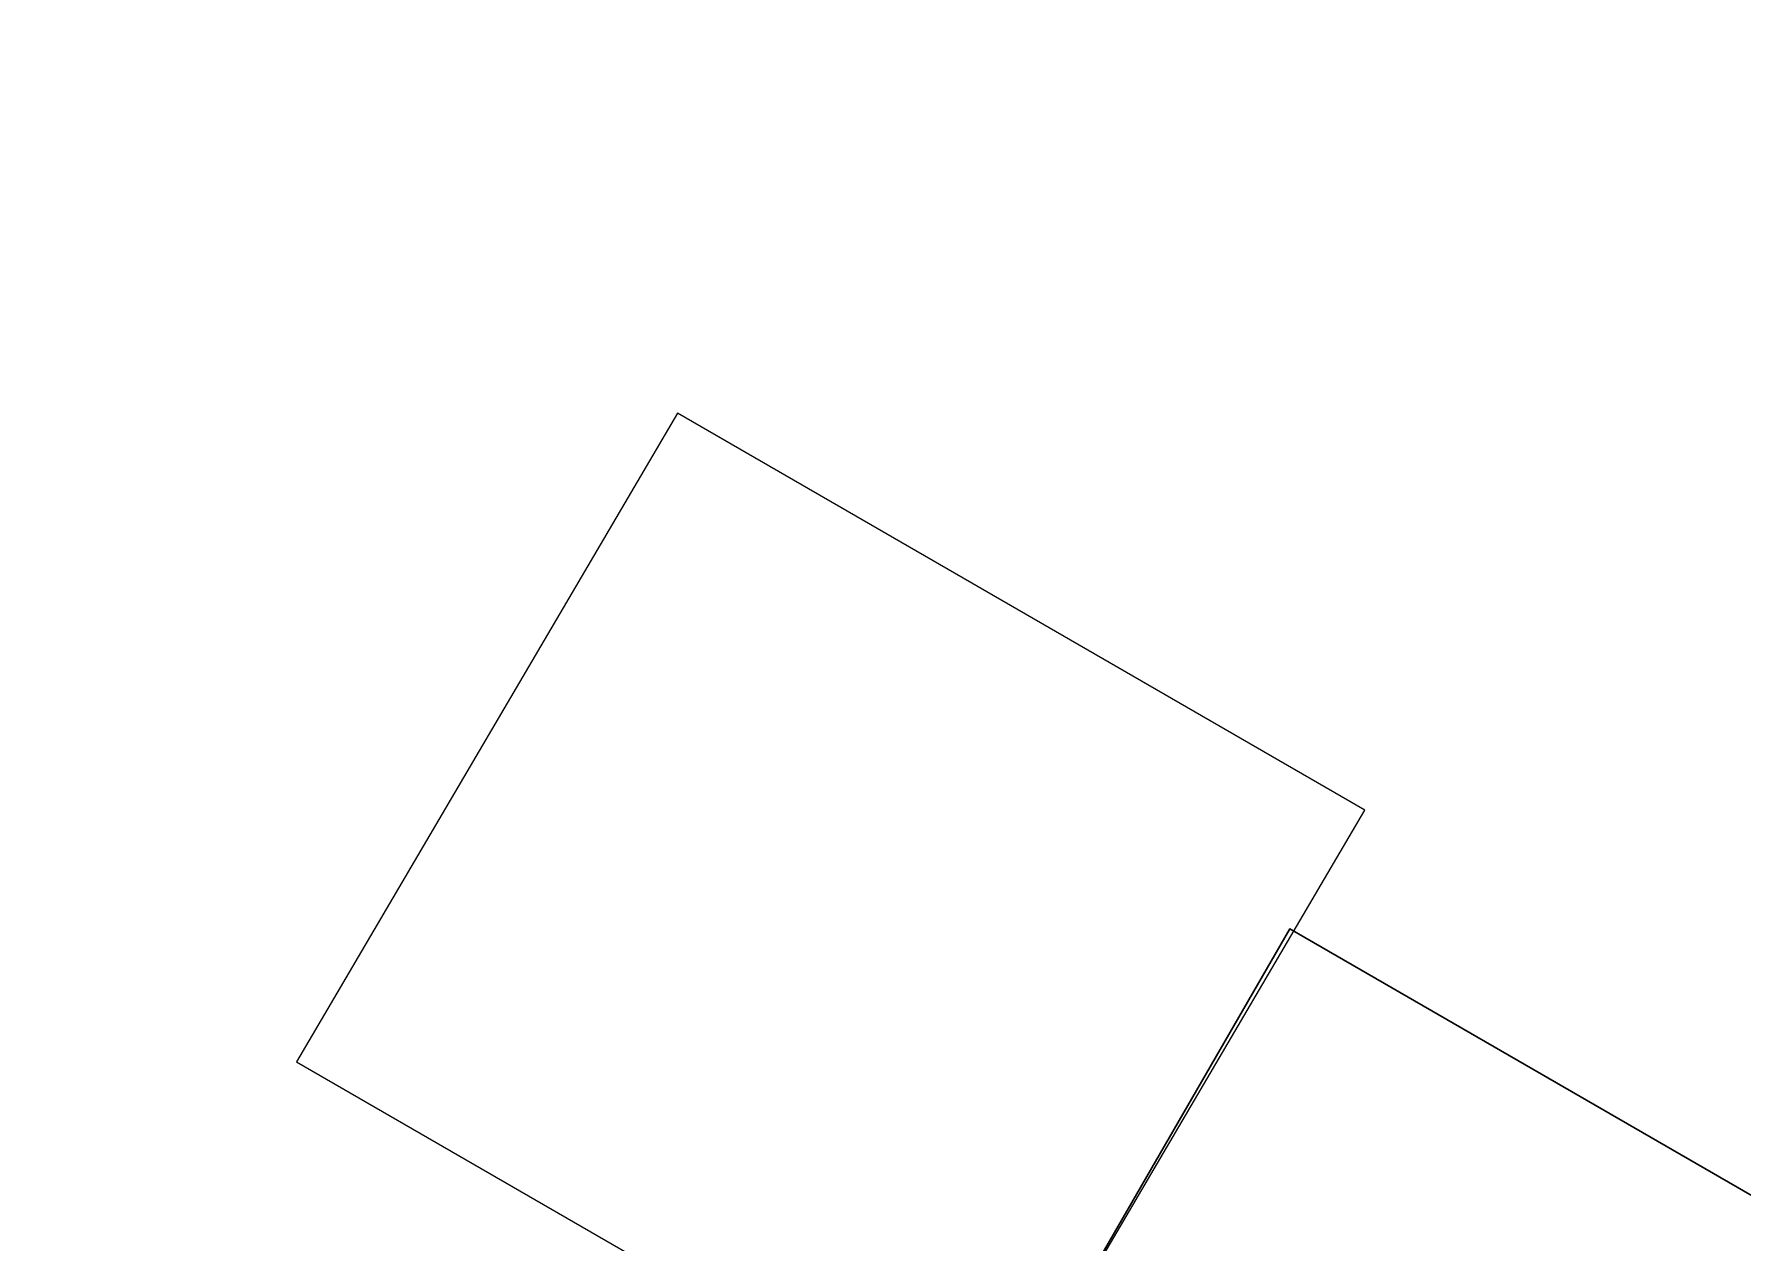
# Model space of a CAD drawing. Header units: inches. Extents: x 23 to 6400, y -2214 to 4412.
# Drawn here: x 947.1 to 1011.6, y 1382.1 to 1427.8 of the extents above; entities that cross this region are included whole.
import ezdxf

# ---------------------------------------------------------------- set-up
doc = ezdxf.new("R2010")
doc.units = ezdxf.units.IN
doc.header["$LTSCALE"] = 96
doc.header["$MEASUREMENT"] = 0
doc.layers.add('A-FURN-EXIST', color=33, linetype='Continuous')

# ---------------------------------------------------------------- blocks, each defined once
blk = doc.blocks.new('A$C1C1D4BE0')
at = {"lineweight": -3, "elevation": 27}
blk.add_lwpolyline([(377.472, 127.253), (392.472, 153.234), (367.948, 167.635), (352.948, 141.655)], close=True, dxfattribs=at)
at = {"invisible_edges": 15}
for points in [[(383.646, 176.93, 17.595), (383.646, 177.04, 16.758), (383.286, 177.075, 16.495)], [(383.638, 176.948, 16.732), (383.638, 176.834, 17.597), (383.286, 176.98, 16.483)], [(383.641, 177.452, 3.95), (383.477, 177.491, 3.95), (383.451, 177.535, 3.95)], [(383.653, 177.448, 5.2), (383.908, 177.448, 5.2), (384.276, 177.553, 5.2)], [(384.276, 176.868, 5.2), (383.908, 176.973, 5.2), (383.653, 176.973, 5.2)], [(384.276, 177.553, 5.2), (383.828, 177.458, 5.2), (383.733, 177.458, 5.2)], [(383.916, 176.93, 17.595), (384.276, 177.075, 16.495), (383.916, 177.04, 16.758)], [(384.111, 177.535, 3.95), (384.084, 177.491, 3.95), (383.92, 177.452, 3.95)], [(383.924, 176.834, 17.597), (383.924, 176.948, 16.732), (384.276, 176.98, 16.483)], [(384.762, 176.968, 16.654), (384.661, 177.004, 16.659), (384.681, 177.022, 16.661)], [(385.077, 177.032, 16.636), (385.077, 177.025, 16.621), (385.077, 176.977, 16.663)], [(385.078, 177.015, 16.66), (385.087, 177.005, 16.659), (385.077, 176.968, 16.654)], [(383.151, 176.312, 2.72), (383.151, 176.652, 1.499), (383.151, 176.142, 1.593)], [(383.214, 176.312, 2.72), (383.214, 176.142, 1.593), (383.214, 176.652, 1.499)], [(383.638, 176.457, 16.667), (383.286, 176.49, 16.418), (383.638, 176.343, 17.532)], [(383.646, 176.251, 17.506), (383.286, 176.396, 16.406), (383.646, 176.361, 16.669)], [(383.638, 176.326, 17.659), (383.286, 168.919, 73.922), (383.41, 168.956, 73.64)], [(383.659, 176.25, 17.513), (383.659, 176.362, 16.661), (383.416, 176.192, 17.949)], [(383.57, 176.141, 17.619), (383.416, 176.331, 16.177), (383.624, 176.258, 16.728)], [(383.641, 176.969, 3.95), (383.78, 176.845, 3.95), (383.477, 176.929, 3.95)], [(383.733, 176.963, 5.2), (383.828, 176.963, 5.2), (384.276, 176.868, 5.2)], [(428.992, 176.387, 16.471), (429.426, 176.424, 16.189), (383.851, 176.387, 16.471)], [(383.857, 176.865, 16.64), (383.894, 176.926, 16.648), (383.944, 176.926, 16.648)], [(383.944, 176.5, 16.592), (383.894, 176.5, 16.592), (383.857, 176.561, 16.6)], [(384.276, 176.396, 16.406), (384.152, 168.944, 73.008), (383.916, 176.23, 17.66)], [(384.276, 176.396, 16.406), (383.916, 176.251, 17.506), (383.916, 176.361, 16.669)], [(384.085, 176.929, 3.95), (384.111, 176.886, 3.95), (383.92, 176.969, 3.95)], [(383.921, 176.371, 16.592), (383.921, 176.241, 17.583), (428.921, 176.371, 16.592)], [(428.921, 176.241, 17.583), (428.921, 176.371, 16.592), (383.921, 176.241, 17.583)], [(383.924, 176.457, 16.667), (383.924, 176.343, 17.532), (384.276, 176.49, 16.418)], [(384.276, 176.49, 16.418), (383.924, 176.326, 17.659), (384.152, 169.038, 73.021)], [(429.426, 176.331, 16.177), (428.905, 176.297, 16.431), (383.938, 176.297, 16.431)], [(384.282, 176.836, 16.636), (384.206, 176.926, 16.648), (384.256, 176.926, 16.648)], [(384.256, 176.5, 16.592), (384.206, 176.5, 16.592), (384.282, 176.589, 16.604)], [(384.338, 176.63, 1.464), (384.338, 176.142, 1.593), (384.338, 176.312, 2.72)], [(384.341, 176.608, 16.606), (384.442, 176.581, 16.603), (384.407, 176.546, 16.598)], [(384.407, 176.88, 16.642), (384.442, 176.845, 16.638), (384.398, 176.713, 16.62)], [(384.398, 176.713, 16.62), (384.475, 176.787, 16.63), (384.475, 176.638, 16.61)], [(384.401, 176.312, 2.72), (384.401, 176.142, 1.593), (384.401, 176.63, 1.464)], [(384.762, 176.457, 16.587), (384.642, 176.638, 16.61), (384.642, 176.787, 16.63)], [(384.681, 176.403, 16.579), (384.661, 176.421, 16.582), (384.762, 176.457, 16.587)], [(385.077, 176.457, 16.587), (385.087, 176.42, 16.582), (385.078, 176.41, 16.58)], [(385.077, 176.43, 16.532), (385.077, 176.413, 16.545), (385.077, 176.457, 16.587)], [(383.151, 176.154, 2.765), (383.151, 176.024, 1.593), (383.151, 175.783, 1.41)], [(383.151, 175.845, 2.198), (383.151, 176.042, 2.002), (383.151, 175.857, 2.484)], [(383.214, 175.783, 1.41), (383.214, 176.024, 1.593), (383.214, 176.154, 2.765)], [(383.263, 175.806, 3.261), (383.302, 175.845, 3.261), (383.302, 175.451, 3.261)], [(384.289, 175.806, 3.38), (383.302, 175.845, 3.38), (383.263, 175.806, 3.38)], [(383.41, 168.862, 73.628), (383.286, 168.825, 73.909), (383.646, 176.23, 17.66)], [(383.416, 167.794, 18.153), (383.416, 167.874, 18.153), (383.416, 176.134, 18.053)], [(383.416, 168.294, 18.153), (383.416, 168.374, 18.153), (383.416, 176.134, 18.053)], [(383.416, 168.794, 18.153), (383.416, 168.874, 18.153), (383.416, 176.134, 18.053)], [(383.416, 169.294, 18.153), (383.416, 169.374, 18.153), (383.416, 176.134, 18.053)], [(383.416, 169.794, 18.153), (383.416, 169.874, 18.153), (383.416, 176.134, 18.053)], [(383.416, 170.294, 18.153), (383.416, 170.374, 18.153), (383.416, 176.134, 18.053)], [(383.416, 170.794, 18.153), (383.416, 170.874, 18.153), (383.416, 176.134, 18.053)], [(383.416, 171.294, 18.153), (383.416, 171.374, 18.153), (383.416, 176.134, 18.053)], [(383.416, 171.794, 18.153), (383.416, 171.874, 18.153), (383.416, 176.134, 18.053)], [(383.416, 172.294, 18.153), (383.416, 172.374, 18.153), (383.416, 176.134, 18.053)], [(383.416, 172.794, 18.153), (383.416, 172.874, 18.153), (383.416, 176.134, 18.053)], [(383.416, 173.294, 18.153), (383.416, 173.374, 18.153), (383.416, 176.134, 18.053)], [(383.416, 173.794, 18.153), (383.416, 173.874, 18.153), (383.416, 176.134, 18.053)], [(383.416, 174.294, 18.153), (383.416, 174.374, 18.153), (383.416, 176.134, 18.053)], [(383.416, 174.794, 18.153), (383.416, 174.874, 18.153), (383.416, 176.134, 18.053)], [(383.416, 175.294, 18.153), (383.416, 175.374, 18.153), (383.416, 176.134, 18.053)], [(383.416, 175.874, 18.153), (383.416, 176.134, 18.053), (383.416, 175.794, 18.153)], [(383.703, 176.223, 17.717), (384.035, 168.944, 73.008), (383.434, 168.865, 73.603)], [(383.851, 176.225, 17.704), (429.426, 176.192, 17.949), (428.992, 176.225, 17.704)], [(428.914, 176.127, 17.728), (429.426, 176.099, 17.937), (383.929, 176.127, 17.728)], [(428.854, 176.27, 16.64), (383.992, 176.154, 17.522), (383.989, 176.27, 16.64)], [(428.854, 176.27, 16.64), (428.851, 176.154, 17.522), (383.992, 176.154, 17.522)], [(384.289, 175.806, 3.261), (384.25, 175.451, 3.261), (384.25, 175.845, 3.261)], [(384.338, 176.154, 2.765), (384.338, 176.024, 1.593), (384.338, 175.783, 1.41)], [(384.401, 175.783, 1.41), (384.401, 176.024, 1.593), (384.401, 176.154, 2.765)], [(384.401, 175.857, 2.484), (384.401, 176.042, 2.002), (384.401, 175.845, 2.198)], [(383.302, 174.27, 3.261), (383.263, 174.31, 3.261), (383.302, 175.136, 3.261)], [(384.25, 175.136, 3.261), (384.289, 174.31, 3.261), (384.25, 174.27, 3.261)], [(383.263, 174.31, 3.38), (384.25, 174.27, 3.38), (384.289, 174.31, 3.38)], [(382.327, 170.063, 72.937), (382.327, 170.052, 72.909), (382.327, 169.794, 73.249)], [(382.327, 169.883, 74.309), (382.327, 169.716, 73.541), (382.327, 169.206, 74.107)], [(382.327, 169.227, 74.185), (382.327, 169.673, 74.47), (382.327, 169.883, 74.309)], [(382.39, 169.794, 73.304), (382.39, 170.052, 72.909), (382.39, 170.063, 72.937)], [(382.39, 170.049, 72.909), (382.39, 169.953, 72.963), (382.39, 170.06, 72.937)], [(382.39, 170.06, 72.937), (382.39, 169.918, 73.253), (382.39, 169.875, 73.579)], [(382.39, 169.906, 73.282), (382.39, 169.836, 73.4), (382.39, 169.869, 73.55)], [(382.39, 169.673, 74.47), (382.39, 169.173, 74.185), (382.39, 169.883, 74.309)], [(382.39, 169.159, 74.134), (382.39, 169.744, 73.493), (382.39, 169.883, 74.309)], [(382.39, 169.877, 74.325), (382.39, 169.81, 74.043), (382.39, 169.776, 74.2)], [(382.39, 169.877, 74.325), (382.39, 169.785, 74.263), (382.39, 169.867, 74.328)], [(382.327, 169.717, 72.653), (382.327, 169.703, 72.647), (382.327, 169.794, 73.249)], [(382.327, 168.993, 74.05), (382.327, 169.659, 73.327), (382.327, 167.275, 72.425)], [(382.39, 169.794, 73.304), (382.39, 169.703, 72.647), (382.39, 169.717, 72.653)], [(382.39, 169.697, 72.647), (382.39, 169.708, 72.78), (382.39, 169.716, 72.653)], [(382.39, 169.02, 74.097), (382.39, 167.831, 72.425), (382.39, 169.706, 73.354)], [(382.39, 169.41, 73.988), (382.39, 169.376, 74.014), (382.39, 169.466, 74.096)], [(382.39, 169.425, 74.408), (382.39, 169.321, 74.32), (382.39, 169.391, 74.433)], [(383.828, 169.41, 73.986), (384.276, 169.504, 73.999), (383.733, 169.41, 73.986)], [(383.857, 169.261, 74.392), (383.944, 169.323, 74.4), (383.894, 169.323, 74.4)], [(384.282, 169.233, 74.388), (384.256, 169.323, 74.4), (384.206, 169.323, 74.4)], [(384.442, 169.242, 74.389), (384.407, 169.277, 74.394), (384.341, 169.214, 74.385)], [(384.762, 169.365, 74.405), (384.642, 169.184, 74.382), (384.642, 169.035, 74.362)], [(384.681, 169.419, 74.412), (384.661, 169.401, 74.41), (384.762, 169.365, 74.405)], [(385.077, 169.365, 74.405), (385.087, 169.402, 74.41), (385.078, 169.412, 74.412)], [(382.327, 168.993, 74.05), (382.327, 167.275, 72.425), (382.327, 168.149, 74.27)], [(382.39, 168.923, 74.263), (382.39, 168.697, 74.342), (382.39, 169.194, 74.299)], [(382.39, 168.923, 74.263), (382.39, 169.194, 74.299), (382.39, 169.065, 74.229)], [(382.39, 169.02, 74.097), (382.39, 168.149, 74.27), (382.39, 167.831, 72.425)], [(382.39, 169.002, 72.565), (384.093, 168.952, 72.946), (393.077, 168.947, 72.98)], [(382.39, 169.002, 72.565), (393.077, 168.947, 72.98), (401.952, 168.947, 72.98)], [(382.39, 169.002, 72.565), (401.952, 168.947, 72.98), (410.827, 168.947, 72.98)], [(382.39, 169.002, 72.565), (383.42, 168.869, 73.578), (383.997, 168.939, 73.042)], [(382.39, 169.002, 72.565), (382.39, 168.914, 72.543), (382.39, 168.903, 72.551)], [(393.077, 168.931, 73.104), (383.517, 168.847, 73.745), (382.39, 168.784, 74.223)], [(393.077, 168.931, 73.104), (382.39, 168.784, 74.223), (401.952, 168.931, 73.104)], [(393.077, 168.848, 72.967), (384.093, 168.864, 72.851), (382.39, 168.903, 72.551)], [(393.077, 168.848, 72.967), (382.39, 168.903, 72.551), (401.952, 168.848, 72.967)], [(383.914, 168.84, 73.029), (383.379, 168.779, 73.494), (382.39, 168.903, 72.551)], [(393.077, 168.832, 73.091), (401.952, 168.832, 73.091), (382.39, 168.672, 74.308)], [(393.077, 168.832, 73.091), (382.39, 168.672, 74.308), (383.558, 168.738, 73.803)], [(410.827, 168.832, 73.091), (382.39, 168.672, 74.308), (401.952, 168.832, 73.091)], [(382.39, 168.697, 74.342), (382.39, 168.795, 74.25), (382.39, 168.672, 74.308)], [(383.536, 168.858, 73.661), (384.035, 168.935, 73.076), (384.276, 168.825, 73.909)], [(384.142, 168.928, 73.125), (383.552, 168.851, 73.709), (393.046, 168.932, 73.096)], [(393.046, 168.833, 73.083), (383.624, 168.747, 73.737), (384.183, 168.82, 73.183)], [(384.276, 168.825, 73.909), (383.828, 168.919, 73.922), (383.733, 168.919, 73.922)], [(383.857, 168.958, 74.352), (383.894, 168.896, 74.344), (383.944, 168.896, 74.344)], [(384.282, 168.986, 74.355), (384.206, 168.896, 74.344), (384.256, 168.896, 74.344)], [(384.442, 168.977, 74.354), (384.341, 169.005, 74.358), (384.407, 168.942, 74.35)], [(384.475, 169.184, 74.382), (384.398, 169.11, 74.372), (384.475, 169.035, 74.362)], [(384.762, 168.854, 74.338), (384.661, 168.818, 74.333), (384.681, 168.8, 74.331)], [(385.078, 168.807, 74.332), (385.087, 168.817, 74.333), (385.077, 168.854, 74.338)], [(401.952, 168.931, 73.104), (430.39, 168.784, 74.223), (410.827, 168.931, 73.104)], [(430.39, 168.903, 72.551), (410.827, 168.848, 72.967), (401.952, 168.848, 72.967)], [(382.39, 166.087, 74.098), (382.39, 165.4, 73.356), (382.39, 167.831, 72.425)], [(382.39, 166.087, 74.098), (382.39, 167.831, 72.425), (382.39, 166.959, 74.27)], [(383.416, 167.294, 18.153), (383.416, 167.374, 18.153), (383.416, 159.034, 18.053)], [(382.327, 166.721, 72.474), (382.327, 166.114, 74.05), (382.327, 166.959, 74.27)], [(382.327, 166.721, 72.474), (382.327, 165.447, 73.328), (382.327, 166.114, 74.05)], [(383.416, 166.794, 18.153), (383.416, 166.874, 18.153), (383.416, 159.034, 18.053)], [(382.385, 166.436, 74.308), (382.385, 166.312, 74.25), (382.385, 166.41, 74.342)], [(393.072, 166.275, 73.091), (383.553, 166.369, 73.803), (382.385, 166.436, 74.308)], [(393.072, 166.275, 73.091), (382.385, 166.436, 74.308), (401.947, 166.275, 73.091)], [(382.385, 166.204, 72.551), (383.374, 166.328, 73.494), (383.909, 166.267, 73.029)], [(393.072, 166.176, 73.104), (401.947, 166.176, 73.104), (382.385, 166.323, 74.223)], [(393.072, 166.176, 73.104), (382.385, 166.323, 74.223), (383.512, 166.261, 73.745)], [(410.822, 166.176, 73.104), (382.385, 166.323, 74.223), (401.947, 166.176, 73.104)], [(382.385, 166.204, 72.551), (384.088, 166.244, 72.851), (393.072, 166.259, 72.967)], [(382.385, 166.204, 72.551), (393.072, 166.259, 72.967), (401.947, 166.259, 72.967)], [(382.385, 166.204, 72.551), (401.947, 166.259, 72.967), (410.822, 166.259, 72.967)], [(383.992, 166.168, 73.042), (383.415, 166.239, 73.578), (382.385, 166.105, 72.565)], [(382.385, 166.114, 72.553), (382.385, 166.105, 72.565), (382.385, 166.204, 72.551)], [(382.385, 166.042, 74.229), (382.385, 165.913, 74.299), (382.385, 166.185, 74.263)], [(382.385, 166.185, 74.263), (382.385, 165.913, 74.299), (382.385, 165.716, 74.433)], [(393.072, 166.16, 72.98), (384.088, 166.155, 72.946), (382.385, 166.105, 72.565)], [(393.072, 166.16, 72.98), (382.385, 166.105, 72.565), (401.947, 166.16, 72.98)], [(383.286, 166.282, 73.909), (383.41, 166.244, 73.617), (383.971, 162.23, 43.128)], [(383.41, 166.15, 73.629), (383.286, 166.188, 73.922), (383.638, 158.781, 17.659)], [(383.416, 166.294, 18.153), (383.416, 166.374, 18.153), (383.416, 159.034, 18.053)], [(383.971, 162.23, 43.128), (383.434, 166.24, 73.592), (384.035, 166.162, 72.997)], [(384.276, 166.282, 73.909), (384.035, 166.171, 73.064), (383.536, 166.248, 73.65)], [(393.041, 166.175, 73.096), (383.547, 166.256, 73.709), (384.137, 166.179, 73.125)], [(384.178, 166.287, 73.183), (383.619, 166.36, 73.737), (393.041, 166.274, 73.083)], [(383.828, 166.188, 73.922), (384.276, 166.282, 73.909), (383.733, 166.188, 73.922)], [(383.959, 162.13, 43.094), (384.025, 166.072, 73.043), (383.828, 166.188, 73.922)], [(383.857, 166.149, 74.352), (383.944, 166.211, 74.344), (383.894, 166.211, 74.344)], [(384.161, 166.167, 73.031), (384.276, 166.282, 73.909), (384.146, 162.224, 43.082)], [(384.276, 166.188, 73.922), (384.161, 166.072, 73.043), (384.146, 162.13, 43.094)], [(384.282, 166.121, 74.355), (384.256, 166.211, 74.344), (384.206, 166.211, 74.344)], [(384.442, 166.13, 74.354), (384.407, 166.165, 74.35), (384.341, 166.102, 74.358)], [(384.475, 166.072, 74.362), (384.398, 165.998, 74.372), (384.475, 165.923, 74.382)], [(384.762, 166.253, 74.338), (384.642, 166.072, 74.362), (384.642, 165.923, 74.382)], [(384.681, 166.307, 74.331), (384.661, 166.289, 74.333), (384.762, 166.253, 74.338)], [(385.077, 166.253, 74.338), (385.087, 166.29, 74.333), (385.078, 166.3, 74.332)], [(401.947, 166.275, 73.091), (430.385, 166.436, 74.308), (410.822, 166.275, 73.091)], [(430.385, 166.105, 72.565), (410.822, 166.16, 72.98), (401.947, 166.16, 72.98)], [(382.327, 165.901, 74.108), (382.327, 165.39, 73.542), (382.327, 165.224, 74.31)], [(382.327, 165.435, 74.471), (382.327, 165.88, 74.186), (382.327, 165.224, 74.31)], [(382.327, 165.39, 73.271), (382.327, 165.403, 72.648), (382.327, 165.389, 72.654)], [(382.385, 165.716, 74.433), (382.385, 165.787, 74.32), (382.385, 165.682, 74.408)], [(382.385, 165.641, 74.096), (382.385, 165.731, 74.014), (382.385, 165.697, 73.988)], [(382.385, 165.392, 72.653), (382.385, 165.399, 72.78), (382.385, 165.41, 72.647)], [(382.39, 165.224, 74.31), (382.39, 165.363, 73.495), (382.39, 165.948, 74.135)], [(382.39, 165.934, 74.186), (382.39, 165.435, 74.471), (382.39, 165.224, 74.31)], [(382.39, 165.389, 72.654), (382.39, 165.403, 72.648), (382.39, 165.312, 73.305)], [(383.416, 165.794, 18.153), (383.416, 165.874, 18.153), (383.416, 159.034, 18.053)], [(383.416, 165.294, 18.153), (383.416, 165.374, 18.153), (383.416, 159.034, 18.053)], [(384.276, 165.603, 73.999), (383.828, 165.697, 73.986), (383.733, 165.697, 73.986)], [(383.857, 165.846, 74.392), (383.894, 165.784, 74.4), (383.944, 165.784, 74.4)], [(384.282, 165.874, 74.388), (384.206, 165.784, 74.4), (384.256, 165.784, 74.4)], [(384.442, 165.865, 74.389), (384.341, 165.893, 74.385), (384.407, 165.83, 74.394)], [(384.762, 165.742, 74.405), (384.661, 165.706, 74.41), (384.681, 165.688, 74.412)], [(385.078, 165.695, 74.412), (385.087, 165.705, 74.41), (385.077, 165.742, 74.405)], [(382.327, 165.312, 73.25), (382.327, 165.055, 72.911), (382.327, 165.043, 72.938)], [(382.385, 165.23, 74.325), (382.385, 165.331, 74.2), (382.385, 165.297, 74.043)], [(382.385, 165.23, 74.325), (382.385, 165.24, 74.328), (382.385, 165.323, 74.263)], [(382.385, 165.272, 73.4), (382.385, 165.202, 73.282), (382.385, 165.239, 73.55)], [(382.385, 165.233, 73.579), (382.385, 165.19, 73.253), (382.385, 165.047, 72.937)], [(382.385, 165.047, 72.937), (382.385, 165.154, 72.963), (382.385, 165.059, 72.909)], [(382.39, 165.043, 72.938), (382.39, 165.055, 72.911), (382.39, 165.312, 73.305)], [(383.416, 164.794, 18.153), (383.416, 164.874, 18.153), (383.416, 159.034, 18.053)], [(383.416, 164.294, 18.153), (383.416, 164.374, 18.153), (383.416, 159.034, 18.053)], [(383.416, 163.794, 18.153), (383.416, 163.874, 18.153), (383.416, 159.034, 18.053)], [(383.416, 163.294, 18.153), (383.416, 163.374, 18.153), (383.416, 159.034, 18.053)], [(383.416, 162.794, 18.153), (383.416, 162.874, 18.153), (383.416, 159.034, 18.053)], [(383.959, 162.224, 43.082), (383.625, 158.867, 17.583), (383.286, 158.712, 16.406)], [(383.416, 162.294, 18.153), (383.416, 162.374, 18.153), (383.416, 159.034, 18.053)], [(384.133, 162.123, 43.048), (383.924, 158.781, 17.659), (384.276, 158.618, 16.418)], [(384.276, 158.712, 16.406), (383.937, 158.867, 17.583), (384.133, 162.218, 43.035)], [(383.416, 161.794, 18.153), (383.416, 161.874, 18.153), (383.416, 159.034, 18.053)], [(383.416, 161.294, 18.153), (383.416, 161.374, 18.153), (383.416, 159.034, 18.053)], [(383.416, 160.794, 18.153), (383.416, 160.874, 18.153), (383.416, 159.034, 18.053)], [(383.416, 160.294, 18.153), (383.416, 160.374, 18.153), (383.416, 159.034, 18.053)], [(383.416, 159.794, 18.153), (383.416, 159.874, 18.153), (383.416, 159.034, 18.053)], [(383.416, 159.294, 18.153), (383.416, 159.374, 18.153), (383.416, 159.034, 18.053)], [(383.624, 158.849, 16.728), (383.416, 158.776, 16.177), (383.57, 158.966, 17.619)], [(383.659, 158.745, 16.661), (383.659, 158.858, 17.513), (383.416, 158.915, 17.949)], [(428.992, 158.883, 17.704), (429.426, 158.915, 17.949), (383.851, 158.883, 17.704)], [(429.426, 159.008, 17.937), (428.914, 158.981, 17.728), (383.929, 158.981, 17.728)], [(383.992, 158.954, 17.522), (428.854, 158.837, 16.64), (383.989, 158.837, 16.64)], [(383.992, 158.954, 17.522), (428.851, 158.954, 17.522), (428.854, 158.837, 16.64)], [(383.646, 158.857, 17.506), (383.646, 158.746, 16.669), (383.286, 158.712, 16.406)], [(383.638, 158.65, 16.667), (383.638, 158.764, 17.532), (383.286, 158.618, 16.418)], [(383.638, 158.16, 16.732), (383.286, 158.127, 16.483), (383.638, 158.273, 17.597)], [(383.653, 158.134, 5.2), (383.908, 158.134, 5.2), (384.276, 158.239, 5.2)], [(383.733, 158.144, 5.2), (384.276, 158.239, 5.2), (383.828, 158.144, 5.2)], [(428.992, 158.72, 16.471), (383.851, 158.72, 16.471), (429.426, 158.683, 16.189)], [(383.857, 158.546, 16.6), (383.894, 158.608, 16.592), (383.944, 158.608, 16.592)], [(383.944, 158.181, 16.648), (383.894, 158.181, 16.648), (383.857, 158.243, 16.64)], [(383.916, 158.746, 16.669), (383.916, 158.857, 17.506), (384.276, 158.712, 16.406)], [(383.921, 158.867, 17.583), (383.921, 158.736, 16.592), (428.921, 158.867, 17.583)], [(428.921, 158.736, 16.592), (428.921, 158.867, 17.583), (383.921, 158.736, 16.592)], [(383.924, 158.764, 17.532), (383.924, 158.65, 16.667), (384.276, 158.618, 16.418)], [(383.924, 158.16, 16.732), (383.924, 158.273, 17.597), (384.276, 158.127, 16.483)], [(383.938, 158.81, 16.431), (428.905, 158.81, 16.431), (429.426, 158.776, 16.177)], [(384.282, 158.518, 16.604), (384.206, 158.608, 16.592), (384.256, 158.608, 16.592)], [(384.256, 158.181, 16.648), (384.206, 158.181, 16.648), (384.282, 158.271, 16.636)], [(384.341, 158.29, 16.634), (384.442, 158.262, 16.638), (384.407, 158.227, 16.642)], [(384.407, 158.562, 16.598), (384.442, 158.527, 16.603), (384.398, 158.395, 16.62)], [(384.398, 158.395, 16.62), (384.475, 158.469, 16.61), (384.475, 158.32, 16.63)], [(384.762, 158.139, 16.654), (384.642, 158.32, 16.63), (384.642, 158.469, 16.61)], [(384.762, 158.65, 16.587), (384.661, 158.686, 16.582), (384.681, 158.704, 16.579)], [(385.078, 158.697, 16.58), (385.087, 158.687, 16.582), (385.077, 158.65, 16.587)], [(385.087, 158.65, 16.587), (385.087, 158.695, 16.545), (385.087, 158.678, 16.532)], [(385.087, 158.65, 16.587), (385.087, 158.678, 16.532), (385.087, 158.082, 16.621)], [(383.646, 158.177, 17.595), (383.286, 158.033, 16.495), (383.646, 158.067, 16.758)], [(383.641, 158.139, 3.95), (383.477, 158.178, 3.95), (383.451, 158.222, 3.95)], [(383.641, 157.655, 3.95), (383.78, 157.532, 3.95), (383.477, 157.616, 3.95)], [(384.276, 157.554, 5.2), (383.908, 157.659, 5.2), (383.653, 157.659, 5.2)], [(383.733, 157.649, 5.2), (383.828, 157.649, 5.2), (384.276, 157.554, 5.2)], [(383.916, 158.177, 17.595), (383.916, 158.067, 16.758), (384.276, 158.033, 16.495)], [(384.111, 158.222, 3.95), (384.084, 158.178, 3.95), (383.92, 158.139, 3.95)], [(384.085, 157.616, 3.95), (384.111, 157.572, 3.95), (383.92, 157.655, 3.95)], [(384.681, 158.085, 16.661), (384.661, 158.103, 16.659), (384.762, 158.139, 16.654)], [(385.077, 158.139, 16.654), (385.087, 158.102, 16.659), (385.078, 158.092, 16.66)], [(385.087, 158.082, 16.621), (385.087, 158.075, 16.636), (385.087, 158.13, 16.663)], [(383.151, 156.999, 2.72), (383.151, 157.339, 1.499), (383.151, 156.829, 1.593)], [(383.214, 156.999, 2.72), (383.214, 156.829, 1.593), (383.214, 157.339, 1.499)], [(384.338, 157.317, 1.464), (384.338, 156.829, 1.593), (384.338, 156.999, 2.72)], [(384.401, 156.999, 2.72), (384.401, 156.829, 1.593), (384.401, 157.317, 1.464)], [(383.151, 156.841, 2.765), (383.151, 156.711, 1.593), (383.151, 156.47, 1.41)], [(383.151, 156.532, 2.198), (383.151, 156.728, 2.002), (383.151, 156.544, 2.484)], [(383.214, 156.47, 1.41), (383.214, 156.711, 1.593), (383.214, 156.841, 2.765)], [(384.289, 156.492, 3.38), (383.302, 156.532, 3.38), (383.263, 156.492, 3.38)], [(383.263, 156.492, 3.261), (383.302, 156.532, 3.261), (383.302, 156.138, 3.261)], [(384.289, 156.492, 3.261), (384.25, 156.138, 3.261), (384.25, 156.532, 3.261)], [(384.338, 156.841, 2.765), (384.338, 156.711, 1.593), (384.338, 156.47, 1.41)], [(384.401, 156.47, 1.41), (384.401, 156.711, 1.593), (384.401, 156.841, 2.765)], [(384.401, 156.544, 2.484), (384.401, 156.728, 2.002), (384.401, 156.532, 2.198)], [(383.302, 154.957, 3.261), (383.263, 154.996, 3.261), (383.302, 155.822, 3.261)], [(384.25, 155.822, 3.261), (384.289, 154.996, 3.261), (384.25, 154.957, 3.261)], [(383.263, 154.996, 3.38), (384.25, 154.957, 3.38), (384.289, 154.996, 3.38)]]:
    blk.add_3dface(points, dxfattribs=at)
at = {"lineweight": -3, "flags": 1}
for tag, p, rotation in [('CAPPN', (29.083, 175.224, 27.25), 90), ('CAPMG', (29.083, 175.224, 27.25), 90), ('CAPMC', (29.083, 175.224, 27.25), 90), ('CAPQT', (29.083, 175.224, 27.25), 90), ('CAPDH', (29.083, 175.224, 27.25), 90), ('CAPGC', (29.083, 175.224, 27.25), 90), ('CAPPN', (29.083, 175.224, 26.75), 90), ('CAPMG', (29.083, 175.224, 26.75), 90), ('CAPMC', (29.083, 175.224, 26.75), 90), ('CAPQT', (29.083, 175.224, 26.75), 90), ('CAPDH', (29.083, 175.224, 26.75), 90), ('CAPGC', (29.083, 175.224, 26.75), 90), ('CAPPN', (53.083, 175.224, 27.25), 180), ('CAPMG', (53.083, 175.224, 27.25), 180), ('CAPMC', (53.083, 175.224, 27.25), 180), ('CAPQT', (53.083, 175.224, 27.25), 180), ('CAPDH', (53.083, 175.224, 27.25), 180), ('CAPGC', (53.083, 175.224, 27.25), 180), ('CAPPN', (109.066, 175.224, 27.25), 90), ('CAPMG', (109.066, 175.224, 27.25), 90), ('CAPMC', (109.066, 175.224, 27.25), 90), ('CAPQT', (109.066, 175.224, 27.25), 90), ('CAPDH', (109.066, 175.224, 27.25), 90), ('CAPGC', (109.066, 175.224, 27.25), 90), ('CAPPN', (109.066, 175.224, 26.75), 90), ('CAPMG', (109.066, 175.224, 26.75), 90), ('CAPMC', (109.066, 175.224, 26.75), 90), ('CAPQT', (109.066, 175.224, 26.75), 90), ('CAPDH', (109.066, 175.224, 26.75), 90), ('CAPGC', (109.066, 175.224, 26.75), 90), ('CAPPN', (133.066, 175.224, 27.25), 180), ('CAPMG', (133.066, 175.224, 27.25), 180), ('CAPMC', (133.066, 175.224, 27.25), 180), ('CAPQT', (133.066, 175.224, 27.25), 180), ('CAPDH', (133.066, 175.224, 27.25), 180), ('CAPGC', (133.066, 175.224, 27.25), 180), ('CAPPN', (247.065, 175.112, 27.25), 180), ('CAPMG', (247.065, 175.112, 27.25), 180), ('CAPMC', (247.065, 175.112, 27.25), 180), ('CAPQT', (247.065, 175.112, 27.25), 180), ('CAPDH', (247.065, 175.112, 27.25), 180), ('CAPGC', (247.065, 175.112, 27.25), 180), ('CAPPN', (346.296, 144.907, 28.25), 239.73323), ('CAPMG', (346.296, 144.907, 28.25), 239.73323), ('CAPMC', (346.296, 144.907, 28.25), 239.73323), ('CAPQT', (346.296, 144.907, 28.25), 239.73323), ('CAPDH', (346.296, 144.907, 28.25), 239.73323), ('CAPGC', (346.296, 144.907, 28.25), 239.73323), ('CAPPN', (109.065, 103.112, 27.25), 90), ('CAPMG', (109.065, 103.112, 27.25), 90), ('CAPMC', (109.065, 103.112, 27.25), 90), ('CAPQT', (109.065, 103.112, 27.25), 90), ('CAPDH', (109.065, 103.112, 27.25), 90), ('CAPGC', (109.065, 103.112, 27.25), 90), ('CAPPN', (199.065, 103.112, 27.25), 180), ('CAPMG', (199.065, 103.112, 27.25), 180), ('CAPMC', (199.065, 103.112, 27.25), 180), ('CAPQT', (199.065, 103.112, 27.25), 180), ('CAPDH', (199.065, 103.112, 27.25), 180), ('CAPGC', (199.065, 103.112, 27.25), 180), ('CAPPN', (247.065, 103.112, 27.25), 180), ('CAPMG', (247.065, 103.112, 27.25), 180), ('CAPMC', (247.065, 103.112, 27.25), 180), ('CAPQT', (247.065, 103.112, 27.25), 180), ('CAPDH', (247.065, 103.112, 27.25), 180), ('CAPGC', (247.065, 103.112, 27.25), 180), ('CAPMG', (273.388, 103.264), 180), ('CAPMC', (273.388, 103.264), 180), ('CAPQT', (273.388, 103.264), 180), ('CAPDH', (273.388, 103.264), 180), ('CAPGC', (273.388, 103.264), 180), ('CAPPN', (273.388, 103.264), 180), ('CAPPN', (247.923, 96.112, 27.25), 270), ('CAPMG', (247.923, 96.112, 27.25), 270), ('CAPMC', (247.923, 96.112, 27.25), 270), ('CAPQT', (247.923, 96.112, 27.25), 270), ('CAPDH', (247.923, 96.112, 27.25), 270), ('CAPGC', (247.923, 96.112, 27.25), 270), ('CAPPN', (352.407, 58.005, 28.25), 120), ('CAPMG', (352.407, 58.005, 28.25), 120), ('CAPMC', (352.407, 58.005, 28.25), 120), ('CAPQT', (352.407, 58.005, 28.25), 120), ('CAPDH', (352.407, 58.005, 28.25), 120), ('CAPGC', (352.407, 58.005, 28.25), 120), ('CAPPN', (364.648, 37.203), 120.80365), ('CAPMG', (364.648, 37.203), 120.80365), ('CAPMC', (364.648, 37.203), 120.80365), ('CAPQT', (364.648, 37.203), 120.80365), ('CAPDH', (364.648, 37.203), 120.80365), ('CAPGC', (364.648, 37.203), 120.80365), ('CAPPN', (359.049, 33.971), 119.19635), ('CAPMG', (359.049, 33.971), 119.19635), ('CAPMC', (359.049, 33.971), 119.19635), ('CAPDH', (359.049, 33.971), 119.19635), ('CAPGC', (359.049, 33.971), 119.19635), ('CAPQT', (359.049, 33.971), 119.19635)]:
    blk.add_attdef(tag, p, '', height=0.001, rotation=rotation, dxfattribs=at)
for tag, p in [('CAPPN', (109.923, 96.112, 27.25)), ('CAPMG', (109.923, 96.112, 27.25)), ('CAPMC', (109.923, 96.112, 27.25)), ('CAPQT', (109.923, 96.112, 27.25)), ('CAPDH', (109.923, 96.112, 27.25)), ('CAPGC', (109.923, 96.112, 27.25)), ('CAPPN', (157.923, 96.112, 27.25)), ('CAPMG', (157.923, 96.112, 27.25)), ('CAPMC', (157.923, 96.112, 27.25)), ('CAPQT', (157.923, 96.112, 27.25)), ('CAPDH', (157.923, 96.112, 27.25)), ('CAPGC', (157.923, 96.112, 27.25)), ('CAPPN', (249.583, 96.112)), ('CAPMG', (249.583, 96.112)), ('CAPMC', (249.583, 96.112)), ('CAPQT', (249.583, 96.112)), ('CAPDH', (249.583, 96.112)), ('CAPGC', (249.583, 96.112)), ('CAPPN', (273.583, 96.112, 28.25)), ('CAPMG', (273.583, 96.112, 28.25)), ('CAPMC', (273.583, 96.112, 28.25)), ('CAPQT', (273.583, 96.112, 28.25)), ('CAPDH', (273.583, 96.112, 28.25)), ('CAPGC', (273.583, 96.112, 28.25)), ('CAPPN', (29.941, 24.112, 27.25)), ('CAPMG', (29.941, 24.112, 27.25)), ('CAPMC', (29.941, 24.112, 27.25)), ('CAPQT', (29.941, 24.112, 27.25)), ('CAPDH', (29.941, 24.112, 27.25)), ('CAPGC', (29.941, 24.112, 27.25)), ('CAPPN', (109.923, 24.112, 27.25)), ('CAPMG', (109.923, 24.112, 27.25)), ('CAPMC', (109.923, 24.112, 27.25)), ('CAPQT', (109.923, 24.112, 27.25)), ('CAPDH', (109.923, 24.112, 27.25)), ('CAPGC', (109.923, 24.112, 27.25))]:
    blk.add_attdef(tag, p, '', height=0.001, dxfattribs=at)
at = {"lineweight": -3}
mesh = blk.add_polyface(dxfattribs=at)
corners = [(359.129, 106.111, 27), (329.684, 101.361, 27), (352.948, 141.655, 27), (372.975, 130.092, 27), (329.316, 99.986, 27), (357.488, 99.986, 27), (357.674, 97.859, 27), (329.358, 99.509, 27), (358.227, 95.796, 27), (329.482, 99.046, 27), (359.129, 93.861, 27), (329.684, 98.611, 27), (352.948, 58.317, 27), (372.975, 69.88, 27), (329.358, 100.464, 27), (357.674, 102.113, 27), (329.482, 100.927, 27), (358.227, 104.176, 27)]
mesh.append_faces([[corners[k] for k in face] for face in [(0, 1, 2, 3)]], dxfattribs={"vtx0": -1})
mesh.append_faces([[corners[k] for k in face] for face in [(4, 5, 6, 7), (8, 9, 7, 6), (9, 8, 10, 11), (5, 4, 14, 15), (15, 14, 16, 17), (1, 0, 17, 16)]], dxfattribs={"vtx0": -1, "vtx2": -1})
mesh.append_faces([[corners[k] for k in face] for face in [(12, 11, 10, 13)]], dxfattribs={"vtx1": -1})
mesh = blk.add_polyface(dxfattribs=at)
corners = [(329.684, 101.361, 28.25), (359.129, 106.111, 28.25), (372.975, 130.092, 28.25), (352.948, 141.655, 28.25), (358.227, 104.176, 28.25), (329.482, 100.927, 28.25), (329.358, 100.464, 28.25), (357.674, 102.113, 28.25), (357.674, 97.859, 28.25), (357.488, 99.986, 28.25), (329.316, 99.986, 28.25), (329.358, 99.509, 28.25), (329.482, 99.046, 28.25), (358.227, 95.796, 28.25), (359.129, 93.861, 28.25), (329.684, 98.611, 28.25), (372.975, 69.88, 28.25), (352.948, 58.317, 28.25)]
mesh.append_faces([[corners[k] for k in face] for face in [(0, 1, 2, 3)]], dxfattribs={"vtx0": -1})
mesh.append_faces([[corners[k] for k in face] for face in [(16, 14, 15, 17)]], dxfattribs={"vtx1": -1})
mesh.append_faces([[corners[k] for k in face] for face in [(4, 1, 0, 5), (5, 6, 7, 4), (8, 9, 10, 11), (11, 12, 13, 8), (14, 13, 12, 15), (6, 10, 9, 7)]], dxfattribs={"vtx1": -1, "vtx3": -1})
blk = doc.blocks.new('A$C1C1D4BE0 (5)')
at = {"invisible_edges": 15}
for points in [[(381.828, -70.049, 46.187), (381.828, -70.06, 46.159), (381.828, -70.318, 46.499)], [(381.828, -70.229, 47.559), (381.828, -70.396, 46.791), (381.828, -70.906, 47.357)], [(381.828, -70.885, 47.435), (381.828, -70.439, 47.72), (381.828, -70.229, 47.559)], [(381.828, -70.395, 45.903), (381.828, -70.409, 45.897), (381.828, -70.318, 46.499)], [(381.828, -71.119, 47.3), (381.828, -70.453, 46.577), (381.828, -72.837, 45.675)], [(381.828, -71.119, 47.3), (381.828, -72.837, 45.675), (381.828, -71.963, 47.52)], [(381.828, -73.391, 45.724), (381.828, -73.998, 47.3), (381.828, -73.154, 47.52)], [(381.828, -73.391, 45.724), (381.828, -74.665, 46.578), (381.828, -73.998, 47.3)], [(381.828, -74.211, 47.358), (381.828, -74.722, 46.792), (381.828, -74.888, 47.56)], [(381.828, -74.677, 47.721), (381.828, -74.232, 47.436), (381.828, -74.888, 47.56)], [(381.828, -74.722, 46.521), (381.828, -74.709, 45.898), (381.828, -74.723, 45.904)], [(381.828, -74.8, 46.5), (381.828, -75.057, 46.161), (381.828, -75.069, 46.188)]]:
    blk.add_3dface(points, dxfattribs=at)
at = {"color": 0, "flags": 1}
for tag, p, height, rotation in [('CAPPN', (246.566, 175.112, 27.25), 0.001, 180), ('CAPMG', (246.566, 175.112, 27.25), 0.001, 180), ('CAPMC', (246.566, 175.112, 27.25), 0.001, 180), ('CAPQT', (246.566, 175.112, 27.25), 0.001, 180), ('CAPDH', (246.566, 175.112, 27.25), 0.001, 180), ('CAPGC', (246.566, 175.112, 27.25), 0.001, 180), ('CAPPN', (345.797, 144.907, 28.25), 0.001, 239.73323), ('CAPMG', (345.797, 144.907, 28.25), 0.001, 239.73323), ('CAPMC', (345.797, 144.907, 28.25), 0.001, 239.73323), ('CAPDH', (345.797, 144.907, 28.25), 0.001, 239.73323), ('CAPGC', (345.797, 144.907, 28.25), 0.001, 239.73323), ('CAPQT', (345.797, 144.907, 28.25), 0.001, 239.73323), ('CAPPN', (246.566, 103.112, 27.25), 0.001, 180), ('CAPMG', (246.566, 103.112, 27.25), 0.001, 180), ('CAPMC', (246.566, 103.112, 27.25), 0.001, 180), ('CAPQT', (246.566, 103.112, 27.25), 0.001, 180), ('CAPDH', (246.566, 103.112, 27.25), 0.001, 180), ('CAPGC', (246.566, 103.112, 27.25), 0.001, 180), ('CAPTG', (272.889, 103.264), 2.5, 180), ('CAPPN', (272.889, 103.264), 0.001, 180), ('CAPMG', (272.889, 103.264), 0.001, 180), ('CAPMC', (272.889, 103.264), 0.001, 180), ('CAPQT', (272.889, 103.264), 0.001, 180), ('CAPDH', (272.889, 103.264), 0.001, 180), ('CAPGC', (272.889, 103.264), 0.001, 180), ('CAPPN', (246.566, 95.647, -27.25), 0.001, 270), ('CAPMG', (246.566, 95.647, -27.25), 0.001, 270), ('CAPMC', (246.566, 95.647, -27.25), 0.001, 270), ('CAPQT', (246.566, 95.647, -27.25), 0.001, 270), ('CAPDH', (246.566, 95.647, -27.25), 0.001, 270), ('CAPGC', (246.566, 95.647, -27.25), 0.001, 270), ('CAPPN', (351.907, 58.005, 28.25), 0.001, 120), ('CAPMG', (351.907, 58.005, 28.25), 0.001, 120), ('CAPMC', (351.907, 58.005, 28.25), 0.001, 120), ('CAPQT', (351.907, 58.005, 28.25), 0.001, 120), ('CAPDH', (351.907, 58.005, 28.25), 0.001, 120), ('CAPGC', (351.907, 58.005, 28.25), 0.001, 120), ('CAPPN', (364.149, 37.203), 0.001, 120.80365), ('CAPMG', (364.149, 37.203), 0.001, 120.80365), ('CAPMC', (364.149, 37.203), 0.001, 120.80365), ('CAPQT', (364.149, 37.203), 0.001, 120.80365), ('CAPDH', (364.149, 37.203), 0.001, 120.80365), ('CAPGC', (364.149, 37.203), 0.001, 120.80365), ('CAPPN', (358.55, 33.971), 0.001, 119.19635), ('CAPMG', (358.55, 33.971), 0.001, 119.19635), ('CAPMC', (358.55, 33.971), 0.001, 119.19635), ('CAPDH', (358.55, 33.971), 0.001, 119.19635), ('CAPGC', (358.55, 33.971), 0.001, 119.19635), ('CAPQT', (358.55, 33.971), 0.001, 119.19635)]:
    blk.add_attdef(tag, p, '', height=height, rotation=rotation, dxfattribs=at)
for tag, p, height in [('CAPTG', (249.083, 96.112), 2.5), ('CAPTG', (273.083, 96.112, 28.25), 2.5), ('CAPPN', (249.083, 96.112), 0.001), ('CAPMG', (249.083, 96.112), 0.001), ('CAPMC', (249.083, 96.112), 0.001), ('CAPQT', (249.083, 96.112), 0.001), ('CAPDH', (249.083, 96.112), 0.001), ('CAPGC', (249.083, 96.112), 0.001), ('CAPPN', (273.083, 96.112, 28.25), 0.001), ('CAPMG', (273.083, 96.112, 28.25), 0.001), ('CAPMC', (273.083, 96.112, 28.25), 0.001), ('CAPQT', (273.083, 96.112, 28.25), 0.001), ('CAPDH', (273.083, 96.112, 28.25), 0.001), ('CAPGC', (273.083, 96.112, 28.25), 0.001)]:
    blk.add_attdef(tag, p, '', height=height, dxfattribs=at)

msp = doc.modelspace()

# ---------------------------------------------------------------- block references
at = {"layer": 'A-FURN-EXIST', "rotation": 90}
for name, p in [('A$C1C1D4BE0 (5)', (878.608, 1045.958)), ('A$C1C1D4BE0', (1124.608, 1021.015))]:
    msp.add_blockref(name, p, dxfattribs=at)

doc.saveas('drawing.dxf')
